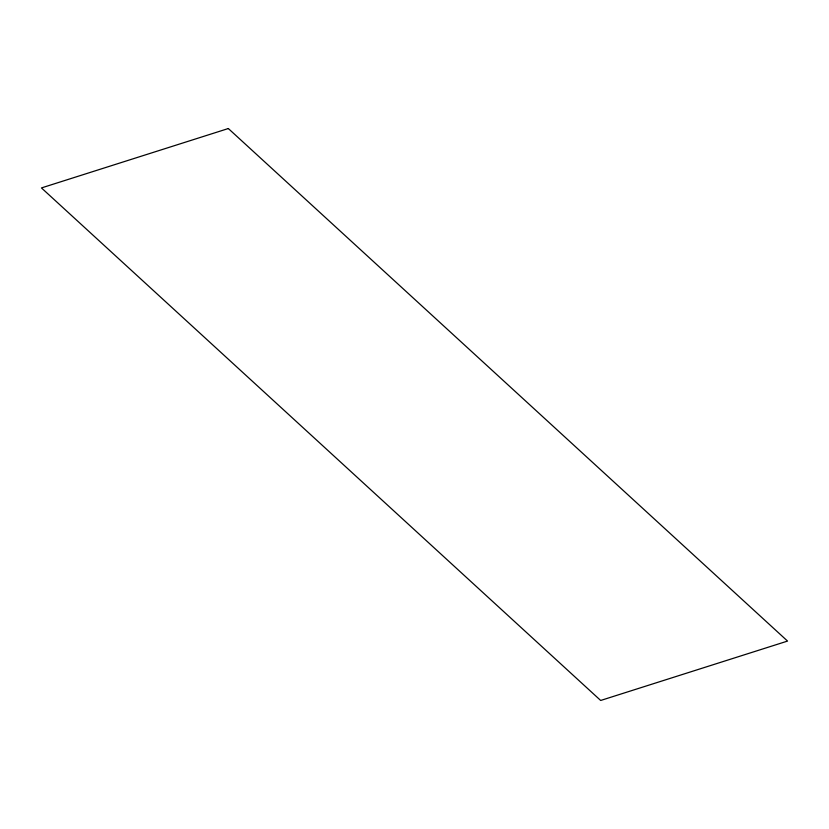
<?xml version="1.0" encoding="UTF-8"?>
<svg xmlns="http://www.w3.org/2000/svg" width="829" height="829" viewBox="0 0 829 829"><rect width="100%" height="100%" fill="white"/><g stroke="black" fill="none" stroke-linecap="round" stroke-linejoin="round"><path stroke-width="1.24" d="M228.327 128.536L41.45 187.924L600.673 700.464L787.55 641.076L228.327 128.536"/></g></svg>
